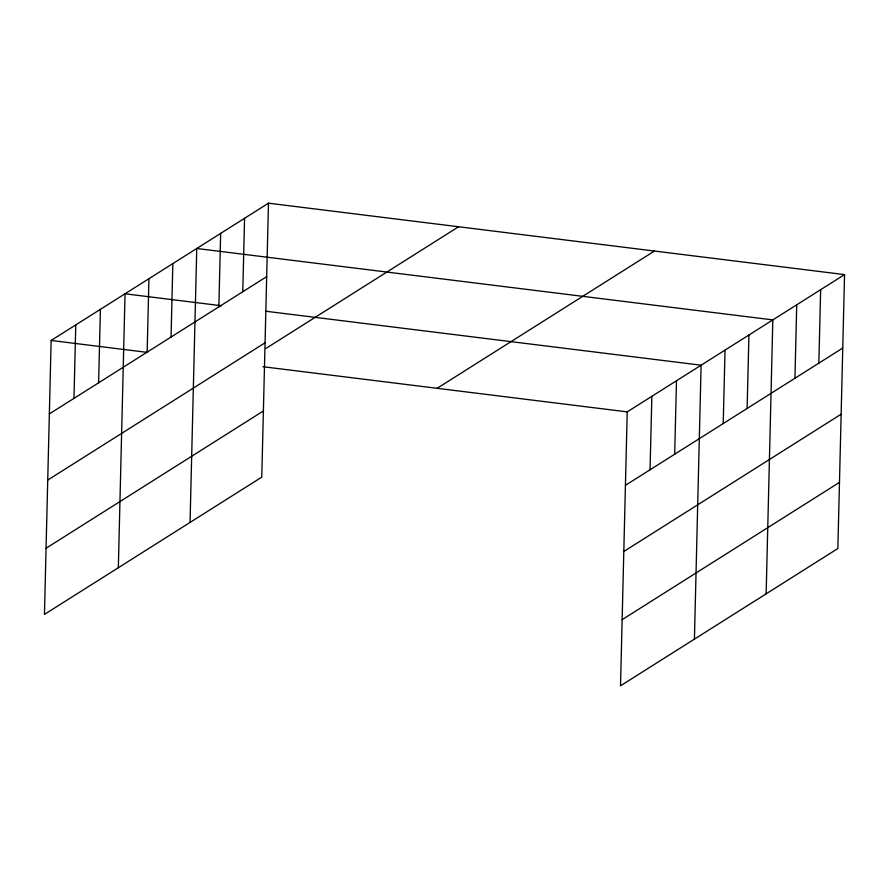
<?xml version="1.0" encoding="UTF-8"?>
<svg xmlns="http://www.w3.org/2000/svg" width="889" height="889" viewBox="0 0 889 889"><rect width="100%" height="100%" fill="white"/><g stroke="black" fill="none" stroke-linecap="round" stroke-linejoin="round"><path stroke-width="1.33" d="M268.478 203.192L51.14 340.465L44.45 614.399L261.777 477.126L268.478 203.192L844.55 274.601L837.86 548.535L620.522 685.808L627.223 411.874L844.55 274.601M73.976 398.361L75.776 324.907M98.612 382.803L100.401 309.35M118.337 567.727L125.038 293.792L221.472 305.749M147.152 352.144L148.941 278.69M171.055 337.042L172.844 263.589M190.057 522.421L196.758 248.487L772.83 319.896L766.14 593.841M218.861 306.849L220.661 233.396M242.775 291.748L244.564 218.294M650.059 469.77L651.848 396.316M674.684 454.212L676.485 380.759M694.42 639.135L701.11 365.201L265.544 311.206M723.224 423.553L725.024 350.099M747.127 408.451L748.927 334.997M794.944 378.258L796.733 304.805M818.847 363.157L820.647 289.703M49.351 413.918L266.678 276.646M47.728 480.082L265.055 342.798M265.878 348.477L458.58 226.751M46.072 548.246L263.4 410.962M437.121 388.304L654.448 251.031M625.423 485.327L842.75 348.055M623.811 551.491L841.138 414.207M622.144 619.655L839.472 482.371M51.14 340.465L147.574 352.422M263.011 366.724L627.223 411.874"/></g></svg>
